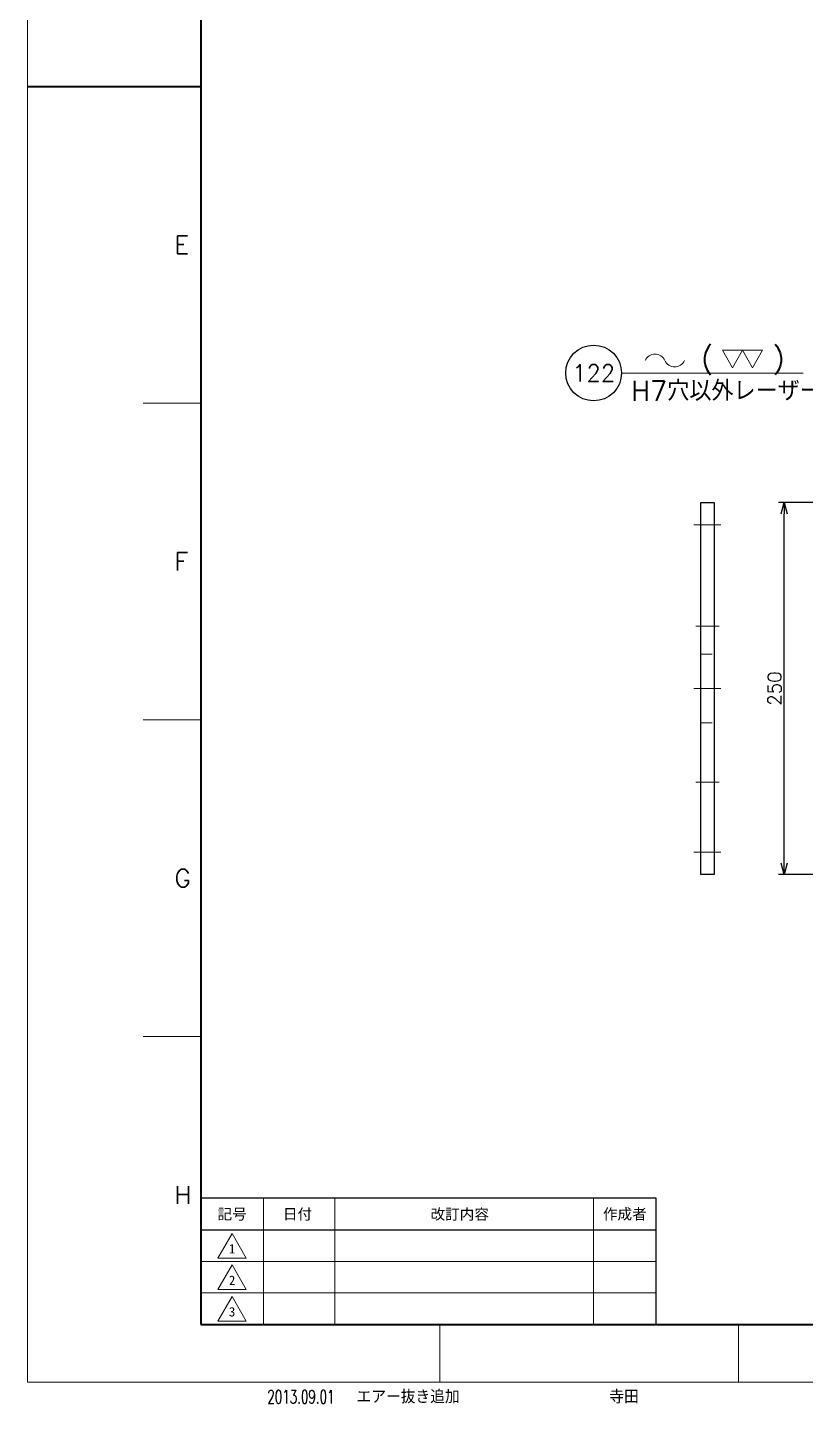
# Model space of a CAD drawing. Header units: millimetres. Extents: x 0 to 2485, y -14 to 1749.
# Drawn here: x 0 to 523, y -14 to 911 of the extents above; entities that cross this region are included whole.
import ezdxf
from ezdxf import colors
from ezdxf.entities.mleader import LeaderData, LeaderLine
from ezdxf.enums import TextEntityAlignment as Align
from ezdxf.math import Vec2, Vec3

# ---------------------------------------------------------------- set-up
doc = ezdxf.new("R2010")
doc.units = ezdxf.units.MM
doc.header["$LTSCALE"] = 1.2
doc.header["$PDMODE"] = 99
doc.header["$PDSIZE"] = 1
doc.linetypes.add('CENTER2', pattern=[28.575, 19.05, -3.175, 3.175, -3.175])
doc.linetypes.add('HIDDEN', pattern=[9.525, 6.35, -3.175])
for name, color, linetype, lineweight in [('04_HIDDEN', 2, 'HIDDEN', 13), ('05_CENTER', 4, 'CENTER2', 13), ('07_TEXT', 3, 'Continuous', 13), ('08_DIM', 3, 'Continuous', 13), ('90_FRAME', 5, 'Continuous', 35)]:
    doc.layers.add(name, color=color, linetype=linetype, lineweight=lineweight)
doc.layers.add('91_BLANK', color=5, linetype='Continuous', lineweight=0, plot=False)
doc.styles.add('KSS_TXT', font='txt.shx', dxfattribs={"bigfont": 'extfont2.shx'})
doc.styles.add('MS_G', font='MS Gothic.ttf')
doc.styles.get("Standard").update_dxf_attribs({"font": 'txt.shx', "bigfont": 'extfont2.shx'})
doc.styles.add('表題用', font='MS PGothic.ttf')
doc.dimstyles.new('KSS_DIM', dxfattribs={"dimscale": 3, "dimtxt": 3, "dimasz": 2.5, "dimexe": 1.25, "dimexo": 0.625, "dimtad": 1, "dimdsep": 46, "dimtxsty": 'KSS_TXT', "dimblk": 'OPEN30', "dimcen": 0, "dimazin": 2, "dimtfac": 0.75, "dimtmove": 0, "dimatfit": 3, "dimldrblk": 'OPEN30', "dimfxl": 1.25, "dimtolj": 1, "dimarcsym": 0})

# ---------------------------------------------------------------- blocks, each defined once
blk = doc.blocks.new('AM_BALLOON1')
at = {"transparency": 16777216}
blk.add_circle((0, 0), 5, dxfattribs=at)
blk.add_attdef('B_NUMBER', text='', height=3, dxfattribs=at).set_placement((0, 0), align=Align.MIDDLE_CENTER)
blk = doc.blocks.new('_OPEN')
at = {"color": 0, "linetype": 'ByBlock'}
for p, q in [((-1, 0.17), (0, 0)), ((0, 0), (-1, -0.17)), ((0, 0), (-1, 0))]:
    blk.add_line(p, q, dxfattribs=at)
blk = doc.blocks.new('_Open30')
at = {"color": 0, "linetype": 'ByBlock', "lineweight": -2}
for p, q in [((-1, 0.27), (0, 0)), ((0, 0), (-1, -0.27)), ((0, 0), (-1, 0))]:
    blk.add_line(p, q, dxfattribs=at)
blk = doc.blocks.new('*D163')
at = {"layer": '08_DIM', "color": 0, "lineweight": -2, "transparency": 16777216}
for p, q in [((649.23, 591.39), (504.89, 591.39)), ((508.64, 348.89), (508.64, 583.89)), ((649.23, 341.39), (504.89, 341.39))]:
    blk.add_line(p, q, dxfattribs=at)
at = {"layer": 'Defpoints', "color": 0, "transparency": 16777216}
for p in [(508.64, 591.39), (651.11, 591.39), (651.11, 341.39)]:
    blk.add_point(p, dxfattribs=at)
at = {"layer": '08_DIM', "color": 0, "lineweight": -2, "transparency": 16777216, "xscale": 7.5, "yscale": 7.5, "zscale": 7.5}
for p, rotation in [((508.64, 591.39), 89.99999999999999), ((508.64, 341.39), 270)]:
    blk.add_blockref('_Open30', p, dxfattribs=dict(at, rotation=rotation))
at = {"layer": '08_DIM', "color": 0, "transparency": 16777216, "insert": (502.25, 466.39), "char_height": 9, "attachment_point": 5, "rotation": 90, "style": 'KSS_TXT'}
blk.add_mtext('\\A1;250', dxfattribs=at)
blk = doc.blocks.new('p1ba05')
for centre, start, end in [((-2.95, 0.29), 24.2276, 155.5758), ((0, 1.62), 204.2276, 335.5758)]:
    blk.add_arc(centre, 1.62, start, end)
blk = doc.blocks.new('p1ba02')
for p, q in [((-1.5, 2.6), (1.5, 2.6)), ((0, 0), (-1.5, 2.6)), ((1.5, 2.6), (0, 0)), ((3, 0), (1.5, 2.6)), ((1.5, 2.6), (4.5, 2.6)), ((4.5, 2.6), (3, 0))]:
    blk.add_line(p, q)

msp = doc.modelspace()

# ---------------------------------------------------------------- linework, layer by layer
msp.add_lwpolyline([(452.598, 341.389), (452.598, 591.389), (461.598, 591.389), (461.598, 341.389)], close=True)
at = {"layer": '04_HIDDEN'}
for p, q in [((452.598, 489.389), (461.598, 489.389)), ((452.598, 443.389), (461.598, 443.389))]:
    msp.add_line(p, q, dxfattribs=at)
at = {"layer": '05_CENTER'}
for p, q in [((447.969, 576.389), (465.983, 576.389)), ((464.988, 508.389), (449.209, 508.389)), ((447.969, 466.389), (465.983, 466.389)), ((464.988, 403.389), (449.209, 403.389)), ((447.969, 356.389), (465.983, 356.389))]:
    msp.add_line(p, q, dxfattribs=at)
at = {"layer": '08_DIM'}
msp.add_line((399.347, 678.566), (521.498, 678.566), dxfattribs=at)
at = {"layer": '90_FRAME'}
msp.add_line((0, 871.293), (116.538, 871.293), dxfattribs=at)
at = {"layer": '90_FRAME', "color": 4, "lineweight": 13}
for p, q in [((116.538, 658.301), (77.652, 658.301)), ((116.538, 445.309), (77.652, 445.309)), ((116.538, 232.318), (77.652, 232.318)), ((277.126, 0), (277.126, 38.712)), ((477.926, 0), (477.926, 38.712))]:
    msp.add_line(p, q, dxfattribs=at)
at = {"layer": '90_FRAME', "color": 0, "lineweight": 13}
for p, q in [((158.538, 38.712), (158.538, 123.569)), ((206.538, 38.712), (206.538, 123.569)), ((380.538, 38.712), (380.538, 123.569)), ((116.538, 81.141), (422.538, 81.141)), ((116.538, 59.926), (422.538, 59.926))]:
    msp.add_line(p, q, dxfattribs=at)
at = {"layer": '90_FRAME', "color": 0, "lineweight": 25}
msp.add_line((116.538, 102.355), (422.538, 102.355), dxfattribs=at)
at = {"layer": '90_FRAME'}
msp.add_lwpolyline([(116.538, 38.712), (2445.717, 38.712), (2445.717, 1703.874), (116.538, 1703.874)], close=True, dxfattribs=at)
at = {"layer": '90_FRAME', "color": 0, "lineweight": 25}
msp.add_lwpolyline([(116.538, 38.712), (422.538, 38.712), (422.538, 123.569), (116.538, 123.569)], close=True, dxfattribs=at)
at = {"layer": '90_FRAME', "color": 0, "lineweight": 13}
for points in [[(127.991, 83.394), (137.538, 99.929), (147.084, 83.394), (127.991, 83.394)], [(127.991, 62.179), (137.538, 78.714), (147.084, 62.179), (127.991, 62.179)], [(127.991, 40.965), (137.538, 57.5), (147.084, 40.965), (127.991, 40.965)]]:
    msp.add_lwpolyline(points, dxfattribs=at)
at = {"layer": '91_BLANK'}
msp.add_lwpolyline([(0, 0), (2484.603, 0), (2484.603, 1748.759), (0, 1748.759)], close=True, dxfattribs=at)

# ---------------------------------------------------------------- block references
at = {"layer": '08_DIM', "xscale": 4.5, "yscale": 4.5, "zscale": 4.5}
for name, p in [('p1ba05', (435.07, 682.668)), ('p1ba02', (473.842, 682.142))]:
    msp.add_blockref(name, p, dxfattribs=at)

# ---------------------------------------------------------------- texts
at = {"layer": '07_TEXT', "style": 'KSS_TXT'}
msp.add_text('(   )', height=13.5, dxfattribs=at).set_placement((452.777, 681.804))
at = {"layer": '08_DIM', "style": 'KSS_TXT'}
msp.add_text('H7穴以外レーザーカット可', height=13.5, dxfattribs=at).set_placement((405.751, 659.872))
at = {"layer": '90_FRAME', "color": 0, "lineweight": 13, "style": 'KSS_TXT'}
for s, p in [('E', (98.872, 764.797)), ('F', (98.872, 551.805)), ('G', (98.872, 338.814)), ('H', (98.872, 125.822))]:
    msp.add_text(s, height=12, dxfattribs=at).set_placement(p, align=Align.MIDDLE_LEFT)
at = {"layer": '90_FRAME', "color": 0, "style": '表題用'}
for s, p in [('記号', (137.538, 112.962)), ('日付', (181.507, 112.962)), ('作成者', (401.538, 112.962))]:
    msp.add_text(s, height=7.2, dxfattribs=at).set_placement(p, align=Align.MIDDLE_CENTER)
msp.add_text('改訂内容', height=7.2, dxfattribs=at).set_placement((290.538, 112.962), align=Align.MIDDLE)
at = {"layer": '90_FRAME', "color": 0, "lineweight": 13, "style": 'MS_G'}
for s, p in [('1', (137.538, 89.626)), ('2', (137.538, 68.412)), ('3', (137.538, 47.198))]:
    msp.add_text(s, height=6.364, dxfattribs=at).set_placement(p, align=Align.MIDDLE)
at = {"layer": '90_FRAME', "color": 3, "lineweight": 13, "width": 0.65}
msp.add_text('2013.09.01', height=9, dxfattribs=at).set_placement((161.226, -14.399))
at = {"layer": '90_FRAME', "color": 3, "lineweight": 13}
for s, p in [('エアー抜き追加', (221.201, -14.399)), ('寺田', (391.111, -14.399))]:
    msp.add_text(s, height=9, dxfattribs=at).set_placement(p)

# ---------------------------------------------------------------- dimensions: what is measured, and where the dimension line sits
at = {"layer": '08_DIM'}
dim = msp.add_linear_dim(base=(508.636, 591.389), p1=(651.109, 341.389), p2=(651.109, 591.389), angle=270, dimstyle='KSS_DIM', override={"dimarcsym": 1}, dxfattribs=at)
dim.commit()
dim.dimension.update_dxf_attribs({"geometry": '*D163', "text_midpoint": (502.254, 466.389)})

# ---------------------------------------------------------------- leaders
ml = msp.add_multileader_block('Standard', dxfattribs=at)
ml.set_content('AM_BALLOON1', color=256, scale=3.75)
ml.set_attribute('B_NUMBER', '121', width=0)
ml.set_leader_properties(color=256, linetype='ByLayer', lineweight=-1)
ml.set_arrow_properties(name='OPEN')
ml.build(insert=Vec2(0, 0))
ml.multileader.update_dxf_attribs({"leader_type": 0, "has_dogleg": 0, "text_right_attachment_type": 6, "dogleg_length": 0, "arrow_head_size": 7.5, "scale": 2.5, "block_connection_type": 1})
ctx = ml.context
ctx.base_point, ctx.scale, ctx.char_height, ctx.arrow_head_size, ctx.landing_gap_size, ctx.plane_origin = Vec3(460.105, 1486.756), 2.5, 15, 7.5, 7.5, Vec3(460.105, 1486.756)
ctx.right_attachment, ctx.attachment_type = 6, 1
notes = []
notes.append((ctx, [(0, (0, 0, 0), (0, 0), (1, 0), 1, [])]))
ctx.block.insert = Vec3(460.105, 1486.756)
ml = msp.add_multileader_block('Standard', dxfattribs=at)
ml.set_content('AM_BALLOON1', color=256, scale=3.75)
ml.set_attribute('B_NUMBER', '122', width=0)
ml.set_leader_properties(color=256, linetype='ByLayer', lineweight=-1)
ml.set_arrow_properties(name='OPEN')
ml.build(insert=Vec2(0, 0))
ml.multileader.update_dxf_attribs({"leader_type": 0, "has_dogleg": 0, "text_right_attachment_type": 6, "dogleg_length": 0, "arrow_head_size": 7.5, "scale": 2.5, "block_connection_type": 1})
ctx = ml.context
ctx.base_point, ctx.scale, ctx.char_height, ctx.arrow_head_size, ctx.landing_gap_size, ctx.plane_origin = Vec3(380.571, 678.59), 2.5, 15, 7.5, 7.5, Vec3(380.571, 678.59)
ctx.right_attachment, ctx.attachment_type = 6, 1
notes.append((ctx, [(0, (0, 0, 0), (0, 0), (1, 0), 1, [])]))
ctx.block.insert = Vec3(380.571, 678.59)
ml = msp.add_multileader_block('Standard', dxfattribs=at)
ml.set_content('AM_BALLOON1', color=256, scale=3.75)
ml.set_attribute('B_NUMBER', '123', width=0)
ml.set_leader_properties(color=256, linetype='ByLayer', lineweight=-1)
ml.set_arrow_properties(name='OPEN')
ml.build(insert=Vec2(0, 0))
ml.multileader.update_dxf_attribs({"leader_type": 0, "has_dogleg": 0, "text_right_attachment_type": 6, "dogleg_length": 0, "arrow_head_size": 7.5, "scale": 2.5, "block_connection_type": 1})
ctx = ml.context
ctx.base_point, ctx.scale, ctx.char_height, ctx.arrow_head_size, ctx.landing_gap_size, ctx.plane_origin = Vec3(973.08, 635.118), 2.5, 15, 7.5, 7.5, Vec3(973.08, 635.118)
ctx.right_attachment, ctx.attachment_type = 6, 1
notes.append((ctx, [(0, (0, 0, 0), (0, 0), (1, 0), 1, [])]))
ctx.block.insert = Vec3(973.08, 635.118)
ml = msp.add_multileader_block('Standard', dxfattribs=at)
ml.set_content('AM_BALLOON1', color=256, scale=3.75)
ml.set_attribute('B_NUMBER', '124', width=0)
ml.set_leader_properties(color=256, linetype='ByLayer', lineweight=-1)
ml.set_arrow_properties(name='OPEN')
ml.build(insert=Vec2(0, 0))
ml.multileader.update_dxf_attribs({"leader_type": 0, "has_dogleg": 0, "text_right_attachment_type": 6, "dogleg_length": 0, "arrow_head_size": 7.5, "scale": 2.5, "block_connection_type": 1})
ctx = ml.context
ctx.base_point, ctx.scale, ctx.char_height, ctx.arrow_head_size, ctx.landing_gap_size, ctx.plane_origin = Vec3(1528.031, 635.118), 2.5, 15, 7.5, 7.5, Vec3(1528.031, 635.118)
ctx.right_attachment, ctx.attachment_type = 6, 1
notes.append((ctx, [(0, (0, 0, 0), (0, 0), (1, 0), 1, [])]))
ctx.block.insert = Vec3(1528.031, 635.118)
for ctx, leaders in notes:
    for number, flags, end, landing, length, lines in leaders:
        leader = LeaderData()
        leader.index, (leader.has_last_leader_line, leader.has_dogleg_vector, leader.attachment_direction) = number, flags
        leader.last_leader_point, leader.dogleg_vector, leader.dogleg_length = Vec3(end), Vec3(landing), length
        for number, points, colour, breaks in lines:
            line = LeaderLine()
            line.index, line.vertices, line.color, line.breaks = number, Vec3.list(points), colors.encode_raw_color(colour), breaks
            leader.lines.append(line)
        ctx.leaders.append(leader)

doc.saveas('drawing.dxf')
